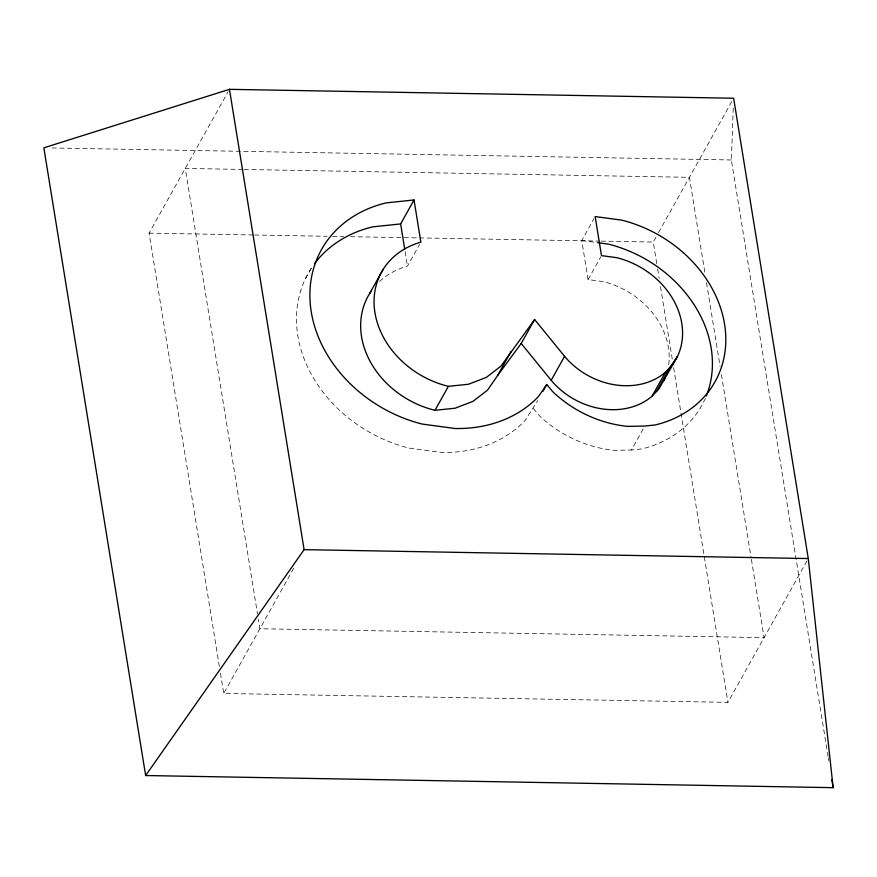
<?xml version="1.0" encoding="UTF-8"?>
<svg xmlns="http://www.w3.org/2000/svg" width="877" height="877" viewBox="0 0 877 877"><rect width="100%" height="100%" fill="white"/><g stroke="black" fill="none" stroke-linecap="round" stroke-linejoin="round"><path stroke-width="0.66" stroke-dasharray="4.38 3.29" d="M828.118 756.61L731.352 159.965L733.38 104.944M219.36 666.454L149.09 233.139L228.141 91.701M305.36 278.842L312.376 266.279M379.577 281.495A86.395 71.037 29.2 0 1 407.476 266.115L419.601 244.431M806.961 560.907L727.91 702.356L223.734 693.455L294.212 567.353M668.691 364.591A77.165 63.44 29.2 0 0 603.54 281.67L588.083 279.588L581.747 240.528L593.872 218.844M588.083 279.588L600.844 256.753M311.324 268.241A131.967 108.496 29.2 0 0 408.726 448.026L441.822 452.499A131.967 108.496 29.2 0 0 525.06 420.522L537.798 400.515M656.763 263.637L653.266 242.041L657.86 233.808M658.517 232.624L732.317 100.592M533.337 408.507L539.585 415.917A107.487 88.369 29.2 0 0 614.174 450.339L631.44 450.011L644.189 427.187M705.481 398.509L704.198 400.789A122.188 100.46 29.2 0 1 641.701 448.936L631.44 450.011M52.072 147.983L731.352 159.965M242.797 169.447L185.255 168.428L257.498 613.889M244.168 169.469L689.432 177.329L705.185 274.523M149.09 233.139L253.212 234.981M254.582 235.003L327.198 236.286M332.679 236.384L343.631 236.582M350.482 236.702L599.835 241.098M601.205 241.12L653.266 242.041M581.747 240.528L597.95 242.71M828.337 757.969L828.776 760.666M706.5 282.624L720.072 366.312M721.387 374.413L751.161 557.991M751.381 559.351L764.075 637.634L259.91 628.743L258.375 619.294M657.64 269.042L659.175 278.491M660.491 286.593L672.308 359.482M673.624 367.584L727.91 702.356M405.13 251.611L407.476 266.115M220.456 673.207L223.734 693.455"/><path stroke-width="1.32" d="M404.703 248.98L400.636 223.931L414.032 199.967L386.253 202.872A131.967 108.496 29.2 0 0 311.247 311.817A131.967 108.496 29.2 0 0 422.122 424.051L455.218 428.524A131.967 108.496 29.2 0 0 538.456 396.557L546.733 384.532L552.981 391.942A107.487 88.369 29.2 0 0 627.57 426.375L644.825 426.047L655.097 424.972A122.188 100.46 29.2 0 0 724.555 324.095A122.188 100.46 29.2 0 0 621.892 220.171L595.143 216.553L601.479 255.613L616.937 257.706A77.165 63.44 29.2 0 1 677.384 356.643L658.879 388.96L652.104 396.152A69.371 57.027 29.2 0 1 551.184 380.289L521.212 343.488L534.608 319.524L564.58 356.325A69.371 57.027 29.2 0 0 665.5 372.188L667.978 370.302L677.384 356.643L672.275 364.996L665.5 372.188L652.104 396.152M369.776 293.324L383.172 269.349M371.179 291.197A86.395 71.037 29.2 0 0 434.981 410.315L448.377 386.34L468.471 384.247L486.406 377.351L500.942 366.158L534.608 319.524M434.981 410.315L455.075 408.211L473.01 401.326L487.546 390.122L497.708 375.367L511.105 351.403M542.907 391.383L546.733 384.532M551.184 380.289L564.58 356.325M656.467 391.515L669.864 367.551M145.648 775.531L304.111 549.649L229.456 89.333L43.85 147.829L145.648 775.531L833.15 787.667L808.276 558.55L733.632 98.235L229.456 89.333M497.708 375.367L521.212 343.488M400.636 223.931L372.857 226.836A131.967 108.496 29.2 0 0 314.448 263.78M304.111 549.649L808.276 558.55M597.95 242.71L608.495 244.135A122.188 100.46 29.2 0 1 706.303 395.987M831.834 779.565L833.15 787.667M414.032 199.967L420.872 242.151A86.395 71.037 29.2 0 0 375.29 314.613A86.395 71.037 29.2 0 0 448.377 386.34M665.018 378.283A77.165 63.44 29.2 0 1 663.988 380.607"/></g></svg>
